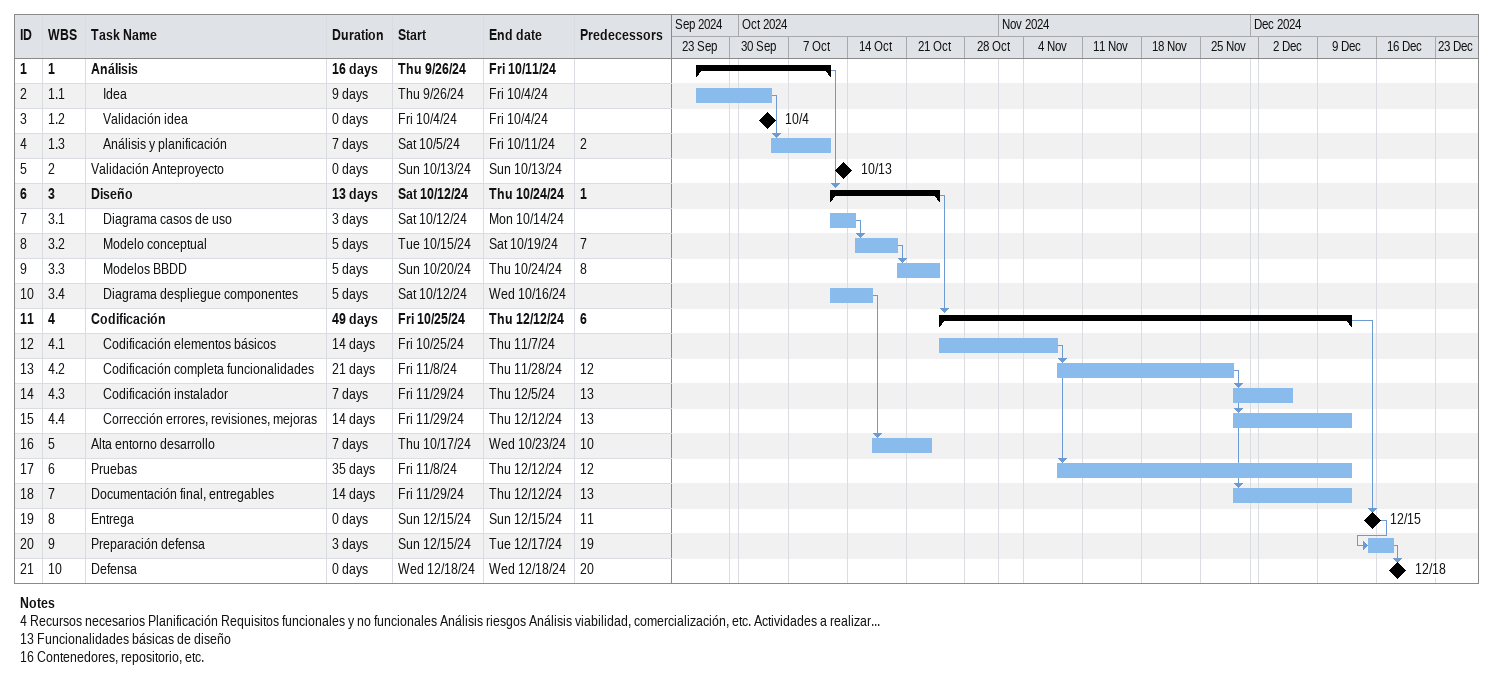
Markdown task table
| ID | WBS | Task | Duration | Start | Finish | Predecessors |
|---|---|---|---|---|---|---|
| 1 | 1 | **Análisis** | 16d | 2024-09-26 | 2024-10-11 |  |
| 2 | 1.1 | Idea | 9d | 2024-09-26 | 2024-10-04 |  |
| 3 | 1.2 | Validación idea | 0d | 2024-10-04 | 2024-10-04 |  |
| 4 | 1.3 | Análisis y planificación | 7d | 2024-10-05 | 2024-10-11 | 2 |
| 5 | 2 | Validación Anteproyecto | 0d | 2024-10-13 | 2024-10-13 |  |
| 6 | 3 | **Diseño** | 13d | 2024-10-12 | 2024-10-24 | 1 |
| 7 | 3.1 | Diagrama casos de uso | 3d | 2024-10-12 | 2024-10-14 |  |
| 8 | 3.2 | Modelo conceptual | 5d | 2024-10-15 | 2024-10-19 | 7 |
| 9 | 3.3 | Modelos BBDD | 5d | 2024-10-20 | 2024-10-24 | 8 |
| 10 | 3.4 | Diagrama despliegue componentes | 5d | 2024-10-12 | 2024-10-16 |  |
| 11 | 4 | **Codificación** | 49d | 2024-10-25 | 2024-12-12 | 6 |
| 12 | 4.1 | Codificación elementos básicos | 14d | 2024-10-25 | 2024-11-07 |  |
| 13 | 4.2 | Codificación completa funcionalidades | 21d | 2024-11-08 | 2024-11-28 | 12 |
| 14 | 4.3 | Codificación instalador | 7d | 2024-11-29 | 2024-12-05 | 13 |
| 15 | 4.4 | Corrección errores, revisiones, mejoras | 14d | 2024-11-29 | 2024-12-12 | 13 |
| 16 | 5 | Alta entorno desarrollo | 7d | 2024-10-17 | 2024-10-23 | 10 |
| 17 | 6 | Pruebas | 35d | 2024-11-08 | 2024-12-12 | 12 |
| 18 | 7 | Documentación final, entregables | 14d | 2024-11-29 | 2024-12-12 | 13 |
| 19 | 8 | Entrega | 0d | 2024-12-15 | 2024-12-15 | 11 |
| 20 | 9 | Preparación defensa | 3d | 2024-12-15 | 2024-12-17 | 19 |
| 21 | 10 | Defensa | 0d | 2024-12-18 | 2024-12-18 | 20 |

Notes
- 4: Recursos necesarios Planificación Requisitos funcionales y no funcionales Análisis riesgos Análisis viabilidad, comercialización, etc. Actividades a realizar...
- 13: Funcionalidades básicas de diseño
- 16: Contenedores, repositorio, etc.
